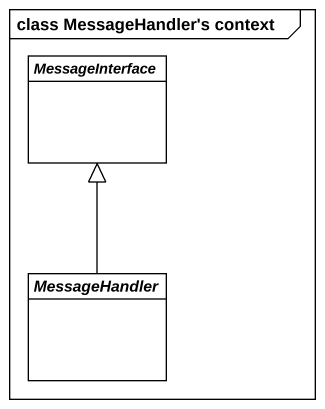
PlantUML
@startuml
mainframe class MessageHandler's context
hide circle
hide empty members
abstract class MessageInterface
abstract class MessageHandler
MessageHandler -up-|> MessageInterface
@enduml
